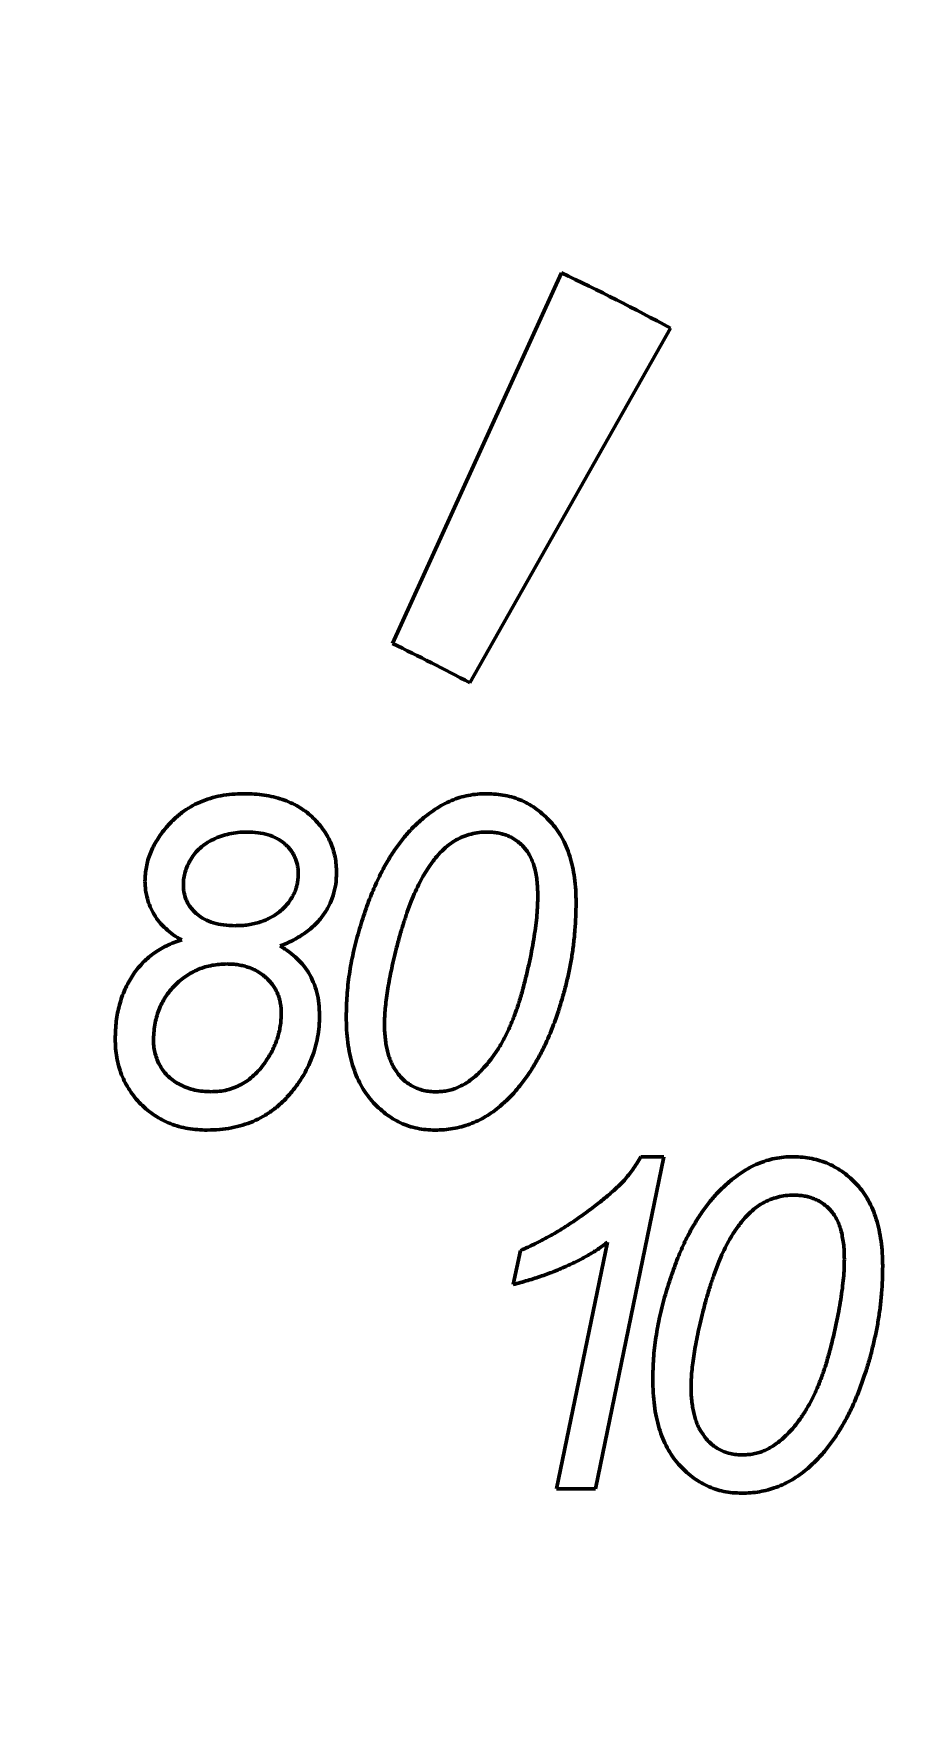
# Model space of a CAD drawing. Extents: x -188 to 653, y 38 to 632.
# Drawn here: x -60.4 to -52.62, y 440.62 to 455.86 of the extents above; entities that cross this region are included whole.
import ezdxf

# ---------------------------------------------------------------- set-up
doc = ezdxf.new("R2010")
doc.units = 0
doc.header["$LTSCALE"] = 5
doc.layers.get('Defpoints').update_dxf_attribs({"linetype": 'CONTINUOUS'})
doc.layers.add('1轮廓实线层', color=7, linetype='CONTINUOUS')
doc.layers.add('2细线层', color=3, linetype='CONTINUOUS')
doc.styles.add('PC_TEXTSTYLE', font='SIMKAI.TTF', dxfattribs={"width": 0.8})
doc.dimstyles.new('TH_GBDIM', dxfattribs={"dimtxt": 3.5, "dimasz": 2.5, "dimexe": 2, "dimexo": 0, "dimgap": 1.5, "dimtad": 1, "dimdec": 1, "dimzin": 0, "dimdsep": 46, "dimtxsty": 'PC_TEXTSTYLE', "dimcen": 2.5, "dimadec": 0, "dimazin": 0, "dimtfac": 0.714286, "dimtdec": 4, "dimtmove": 0, "dimatfit": 3, "dimfxl": 0, "dimtolj": 1, "dimtzin": 0, "dimarcsym": 0})

# ---------------------------------------------------------------- blocks, each defined once
blk = doc.blocks.new('*D13')
at = {"layer": '2细线层', "color": 0, "lineweight": -2}
for p, q in [((-156.574, 477.961), (-157.255, 477.961)), ((-156.755, 475.461), (-156.755, 403.009)), ((-51.415, 400.509), (-157.255, 400.509))]:
    blk.add_line(p, q, dxfattribs=at)
at = {"layer": '2细线层', "color": 0, "lineweight": 50}
for points in [[(-157.172, 475.461), (-156.339, 475.461), (-156.755, 477.961)], [(-157.172, 403.009), (-156.339, 403.009), (-156.755, 400.509)]]:
    blk.add_solid(points, dxfattribs=at)
at = {"layer": 'Defpoints', "color": 0, "lineweight": 50}
for p in [(-156.574, 477.961), (-156.755, 400.509), (-51.415, 400.509)]:
    blk.add_point(p, dxfattribs=at)
at = {"layer": '2细线层', "color": 0, "insert": (-160.005, 434.963), "char_height": 3.5, "attachment_point": 5, "rotation": 90}
blk.add_mtext('\\A1;109', dxfattribs=at)
blk = doc.blocks.new('*D15')
at = {"layer": '2细线层', "color": 0, "lineweight": -2}
for p, q in [((-154.415, 473.474), (-154.415, 388.119)), ((251.218, 470.851), (251.218, 388.119)), ((-151.915, 388.619), (248.718, 388.619))]:
    blk.add_line(p, q, dxfattribs=at)
at = {"layer": '2细线层', "color": 0, "lineweight": 50}
for points in [[(-151.915, 389.036), (-151.915, 388.203), (-154.415, 388.619)], [(248.718, 389.036), (248.718, 388.203), (251.218, 388.619)]]:
    blk.add_solid(points, dxfattribs=at)
at = {"layer": 'Defpoints', "color": 0, "lineweight": 50}
for p in [(-154.415, 473.474), (251.218, 470.851), (251.218, 388.619)]:
    blk.add_point(p, dxfattribs=at)
at = {"layer": '2细线层', "color": 0, "insert": (48.17, 391.869), "char_height": 3.5, "attachment_point": 5}
blk.add_mtext('\\A1;404', dxfattribs=at)

msp = doc.modelspace()

# ---------------------------------------------------------------- linework, layer by layer
at = {"layer": '1轮廓实线层', "lineweight": 50}
for p, q in [((-55.629, 453.706), (-57.155, 450.357)), ((-56.458, 450.002), (-54.645, 453.206)), ((-54.704, 445.72), (-55.321, 442.72)), ((-54.912, 445.72), (-54.704, 445.72)), ((-55.673, 442.72), (-55.212, 444.95)), ((-56.067, 444.566), (-55.999, 444.874)), ((-55.321, 442.72), (-55.673, 442.72))]:
    msp.add_line(p, q, dxfattribs=at)
for radius, start, end in [(23, 61.6647, 64.4151), (19.32, 61.8865, 64.2084)]:
    msp.add_arc((-65.561, 432.961), radius, start, end, dxfattribs=at)
for points, knots in [([(-59.199, 448.697), (-59.177, 448.721), (-59.134, 448.769), (-59.06, 448.831), (-58.981, 448.884), (-58.895, 448.926), (-58.804, 448.96), (-58.707, 448.983), (-58.605, 448.998), (-58.535, 448.999), (-58.499, 449)], [0, 0, 0, 0, 0.1239312, 0.2455584, 0.3653516, 0.4856089, 0.6080279, 0.7334785, 0.8635082, 1, 1, 1, 1]), ([(-58.499, 449), (-58.467, 449), (-58.406, 448.999), (-58.316, 448.988), (-58.231, 448.972), (-58.151, 448.95), (-58.077, 448.92), (-58.008, 448.885), (-57.943, 448.843), (-57.885, 448.794), (-57.834, 448.741), (-57.787, 448.685), (-57.749, 448.625), (-57.716, 448.563), (-57.692, 448.498), (-57.674, 448.43), (-57.664, 448.358), (-57.663, 448.31), (-57.662, 448.286)], [0, 0, 0, 0, 0.076971, 0.149991, 0.219415, 0.286164, 0.350632, 0.413566, 0.475417, 0.53695, 0.59755, 0.65603, 0.713022, 0.769424, 0.825672, 0.882476, 0.940525, 1, 1, 1, 1]), ([(-57.574, 446.989), (-57.573, 447.052), (-57.57, 447.179), (-57.548, 447.37), (-57.513, 447.563), (-57.471, 447.723), (-57.433, 447.849), (-57.403, 447.939), (-57.373, 448.025), (-57.341, 448.105), (-57.309, 448.181), (-57.276, 448.251), (-57.243, 448.317), (-57.198, 448.397), (-57.14, 448.487), (-57.069, 448.586), (-56.995, 448.671), (-56.921, 448.744), (-56.846, 448.806), (-56.772, 448.859), (-56.699, 448.903), (-56.625, 448.939), (-56.55, 448.967), (-56.471, 448.986), (-56.389, 448.998), (-56.332, 448.999), (-56.303, 449)], [0, 0, 0, 0, 0.072796, 0.146675, 0.221819, 0.298833, 0.336966, 0.37348, 0.408245, 0.441522, 0.472876, 0.502941, 0.53124, 0.558022, 0.608376, 0.654982, 0.698039, 0.737723, 0.774948, 0.809874, 0.842508, 0.873595, 0.904058, 0.934975, 0.966948, 1, 1, 1, 1]), ([(-56.303, 449), (-56.275, 448.999), (-56.22, 448.997), (-56.139, 448.986), (-56.061, 448.966), (-55.987, 448.939), (-55.917, 448.902), (-55.849, 448.859), (-55.786, 448.806), (-55.727, 448.747), (-55.672, 448.68), (-55.625, 448.606), (-55.586, 448.524), (-55.553, 448.435), (-55.528, 448.34), (-55.51, 448.237), (-55.499, 448.128), (-55.498, 448.053), (-55.498, 448.014)], [0, 0, 0, 0, 0.058745, 0.115879, 0.171275, 0.226309, 0.281041, 0.336488, 0.393368, 0.452042, 0.51193, 0.572968, 0.635943, 0.701574, 0.770088, 0.842433, 0.919078, 1, 1, 1, 1]), ([(-59.393, 448.209), (-59.392, 448.231), (-59.391, 448.274), (-59.381, 448.338), (-59.367, 448.402), (-59.345, 448.463), (-59.318, 448.524), (-59.284, 448.583), (-59.245, 448.641), (-59.214, 448.678), (-59.199, 448.697)], [0, 0, 0, 0, 0.122212, 0.242118, 0.363009, 0.485216, 0.608037, 0.733905, 0.865312, 1, 1, 1, 1]), ([(-58.474, 448.654), (-58.501, 448.653), (-58.553, 448.652), (-58.631, 448.638), (-58.706, 448.619), (-58.775, 448.589), (-58.839, 448.554), (-58.895, 448.511), (-58.943, 448.463), (-58.98, 448.408), (-59.01, 448.352), (-59.03, 448.295), (-59.044, 448.239), (-59.046, 448.202), (-59.046, 448.183)], [0, 0, 0, 0, 0.097885, 0.192508, 0.285601, 0.378134, 0.467624, 0.551955, 0.633463, 0.713604, 0.790933, 0.863853, 0.932693, 1, 1, 1, 1]), ([(-58.008, 448.277), (-58.008, 448.29), (-58.009, 448.317), (-58.015, 448.356), (-58.025, 448.393), (-58.039, 448.428), (-58.056, 448.462), (-58.077, 448.493), (-58.103, 448.523), (-58.142, 448.559), (-58.2, 448.599), (-58.281, 448.631), (-58.374, 448.651), (-58.439, 448.653), (-58.474, 448.654)], [0, 0, 0, 0, 0.060694, 0.119336, 0.175569, 0.231205, 0.286648, 0.34254, 0.400087, 0.45941, 0.58134, 0.708511, 0.847206, 1, 1, 1, 1]), ([(-56.301, 448.654), (-56.326, 448.653), (-56.374, 448.652), (-56.446, 448.637), (-56.516, 448.615), (-56.583, 448.583), (-56.648, 448.54), (-56.711, 448.484), (-56.773, 448.415), (-56.81, 448.363), (-56.829, 448.335)], [0, 0, 0, 0, 0.113865, 0.2268, 0.338478, 0.453092, 0.572233, 0.701614, 0.843457, 1, 1, 1, 1]), ([(-55.844, 448.075), (-55.844, 448.1), (-55.845, 448.148), (-55.85, 448.217), (-55.861, 448.28), (-55.873, 448.339), (-55.892, 448.391), (-55.913, 448.439), (-55.939, 448.481), (-55.969, 448.518), (-56.002, 448.551), (-56.037, 448.578), (-56.075, 448.602), (-56.115, 448.621), (-56.158, 448.635), (-56.204, 448.647), (-56.252, 448.652), (-56.284, 448.653), (-56.301, 448.654)], [0, 0, 0, 0, 0.088053, 0.170664, 0.246787, 0.31797, 0.38383, 0.445961, 0.504754, 0.56075, 0.614899, 0.66844, 0.72086, 0.773997, 0.827634, 0.882833, 0.940531, 1, 1, 1, 1]), ([(-56.829, 448.335), (-56.843, 448.314), (-56.873, 448.269), (-56.912, 448.195), (-56.951, 448.115), (-56.988, 448.026), (-57.024, 447.93), (-57.058, 447.826), (-57.092, 447.715), (-57.112, 447.637), (-57.123, 447.597)], [0, 0, 0, 0, 0.097178, 0.201004, 0.313872, 0.434053, 0.562776, 0.699272, 0.845597, 1, 1, 1, 1]), ([(-59.06, 447.679), (-59.086, 447.694), (-59.138, 447.724), (-59.206, 447.779), (-59.264, 447.839), (-59.311, 447.906), (-59.347, 447.978), (-59.373, 448.052), (-59.389, 448.13), (-59.392, 448.182), (-59.393, 448.209)], [0, 0, 0, 0, 0.138578, 0.270462, 0.396385, 0.52024, 0.641908, 0.760864, 0.879212, 1, 1, 1, 1]), ([(-59.046, 448.183), (-59.046, 448.17), (-59.046, 448.143), (-59.039, 448.103), (-59.03, 448.066), (-59.016, 448.031), (-58.999, 447.997), (-58.977, 447.967), (-58.952, 447.938), (-58.913, 447.901), (-58.855, 447.863), (-58.773, 447.83), (-58.68, 447.811), (-58.615, 447.809), (-58.581, 447.808)], [0, 0, 0, 0, 0.061622, 0.120299, 0.176566, 0.233066, 0.288131, 0.343829, 0.400736, 0.459441, 0.580448, 0.708523, 0.847114, 1, 1, 1, 1]), ([(-58.581, 447.808), (-58.56, 447.808), (-58.519, 447.809), (-58.46, 447.815), (-58.404, 447.826), (-58.35, 447.841), (-58.299, 447.86), (-58.252, 447.884), (-58.207, 447.91), (-58.167, 447.942), (-58.13, 447.977), (-58.097, 448.014), (-58.07, 448.053), (-58.047, 448.094), (-58.029, 448.137), (-58.018, 448.182), (-58.009, 448.228), (-58.008, 448.26), (-58.008, 448.277)], [0, 0, 0, 0, 0.075677, 0.147304, 0.216896, 0.283219, 0.34858, 0.411989, 0.474964, 0.537653, 0.599385, 0.658622, 0.716106, 0.772747, 0.828513, 0.884251, 0.941031, 1, 1, 1, 1]), ([(-57.662, 448.286), (-57.663, 448.251), (-57.666, 448.182), (-57.691, 448.081), (-57.729, 447.985), (-57.775, 447.912), (-57.819, 447.856), (-57.857, 447.816), (-57.899, 447.779), (-57.944, 447.743), (-57.995, 447.71), (-58.049, 447.679), (-58.108, 447.65), (-58.149, 447.633), (-58.17, 447.625)], [0, 0, 0, 0, 0.117661, 0.231991, 0.34632, 0.463477, 0.523508, 0.585035, 0.647588, 0.712468, 0.780174, 0.850266, 0.923851, 1, 1, 1, 1]), ([(-56.361, 446.492), (-56.34, 446.515), (-56.297, 446.561), (-56.239, 446.638), (-56.183, 446.722), (-56.134, 446.814), (-56.087, 446.913), (-56.045, 447.02), (-56.006, 447.134), (-55.973, 447.254), (-55.943, 447.375), (-55.916, 447.492), (-55.894, 447.603), (-55.876, 447.709), (-55.861, 447.808), (-55.851, 447.902), (-55.845, 447.991), (-55.844, 448.048), (-55.844, 448.075)], [0, 0, 0, 0, 0.054883, 0.111449, 0.170256, 0.232038, 0.296168, 0.364001, 0.434967, 0.50926, 0.583691, 0.654449, 0.72123, 0.784426, 0.843445, 0.899342, 0.951495, 1, 1, 1, 1]), ([(-55.498, 448.014), (-55.498, 447.973), (-55.499, 447.891), (-55.507, 447.768), (-55.519, 447.645), (-55.536, 447.523), (-55.559, 447.401), (-55.587, 447.279), (-55.619, 447.158), (-55.645, 447.077), (-55.657, 447.037)], [0, 0, 0, 0, 0.123994, 0.24761, 0.371568, 0.496174, 0.621067, 0.746351, 0.872797, 1, 1, 1, 1]), ([(-59.662, 446.785), (-59.661, 446.812), (-59.66, 446.866), (-59.653, 446.945), (-59.641, 447.021), (-59.623, 447.094), (-59.602, 447.164), (-59.575, 447.23), (-59.544, 447.295), (-59.507, 447.356), (-59.466, 447.413), (-59.421, 447.466), (-59.371, 447.514), (-59.317, 447.556), (-59.259, 447.594), (-59.197, 447.628), (-59.13, 447.657), (-59.084, 447.671), (-59.06, 447.679)], [0, 0, 0, 0, 0.070336, 0.13834, 0.204291, 0.268614, 0.331401, 0.393319, 0.454819, 0.515815, 0.57621, 0.636319, 0.695181, 0.754441, 0.8138, 0.874407, 0.936245, 1, 1, 1, 1]), ([(-58.17, 447.625), (-58.142, 447.606), (-58.088, 447.571), (-58.018, 447.511), (-57.959, 447.45), (-57.929, 447.406), (-57.915, 447.385)], [0, 0, 0, 0, 0.285082, 0.545877, 0.781817, 1, 1, 1, 1]), ([(-57.123, 447.597), (-57.131, 447.563), (-57.147, 447.497), (-57.169, 447.4), (-57.187, 447.308), (-57.202, 447.221), (-57.213, 447.138), (-57.222, 447.061), (-57.227, 446.99), (-57.228, 446.944), (-57.228, 446.921)], [0, 0, 0, 0, 0.1532287, 0.2986395, 0.4352543, 0.5641812, 0.6853726, 0.7981979, 0.9027038, 1, 1, 1, 1]), ([(-58.653, 447.462), (-58.676, 447.461), (-58.721, 447.46), (-58.786, 447.451), (-58.849, 447.436), (-58.91, 447.415), (-58.967, 447.387), (-59.023, 447.354), (-59.075, 447.314), (-59.124, 447.269), (-59.169, 447.219), (-59.208, 447.165), (-59.242, 447.107), (-59.269, 447.046), (-59.29, 446.981), (-59.305, 446.912), (-59.314, 446.84), (-59.315, 446.79), (-59.316, 446.765)], [0, 0, 0, 0, 0.063204, 0.124684, 0.184453, 0.243654, 0.303137, 0.362552, 0.423571, 0.485666, 0.548174, 0.610209, 0.671547, 0.733843, 0.796749, 0.861963, 0.929539, 1, 1, 1, 1]), ([(-58.162, 447.018), (-58.162, 447.033), (-58.163, 447.065), (-58.169, 447.11), (-58.181, 447.154), (-58.194, 447.196), (-58.214, 447.234), (-58.237, 447.271), (-58.266, 447.306), (-58.297, 447.338), (-58.332, 447.367), (-58.37, 447.393), (-58.411, 447.414), (-58.454, 447.431), (-58.5, 447.445), (-58.549, 447.455), (-58.6, 447.461), (-58.635, 447.461), (-58.653, 447.462)], [0, 0, 0, 0, 0.063879, 0.125783, 0.185717, 0.244714, 0.302498, 0.360967, 0.420118, 0.481221, 0.542538, 0.603684, 0.665445, 0.727381, 0.792278, 0.858163, 0.927279, 1, 1, 1, 1]), ([(-57.915, 447.385), (-57.899, 447.356), (-57.869, 447.299), (-57.838, 447.204), (-57.819, 447.103), (-57.817, 447.033), (-57.816, 446.997)], [0, 0, 0, 0, 0.239021, 0.483151, 0.735319, 1, 1, 1, 1]), ([(-57.816, 446.997), (-57.816, 446.964), (-57.818, 446.898), (-57.832, 446.801), (-57.853, 446.707), (-57.883, 446.615), (-57.923, 446.526), (-57.97, 446.439), (-58.027, 446.356), (-58.091, 446.276), (-58.163, 446.202), (-58.241, 446.138), (-58.326, 446.083), (-58.415, 446.038), (-58.511, 446.004), (-58.612, 445.98), (-58.719, 445.964), (-58.793, 445.963), (-58.83, 445.962)], [0, 0, 0, 0, 0.061743, 0.122129, 0.181625, 0.241088, 0.301158, 0.361869, 0.423919, 0.487876, 0.551735, 0.614304, 0.675841, 0.737332, 0.799751, 0.864015, 0.930444, 1, 1, 1, 1]), ([(-58.308, 446.572), (-58.297, 446.589), (-58.274, 446.623), (-58.243, 446.676), (-58.218, 446.731), (-58.198, 446.786), (-58.181, 446.843), (-58.17, 446.9), (-58.163, 446.958), (-58.162, 446.998), (-58.162, 447.018)], [0, 0, 0, 0, 0.1310023, 0.2584818, 0.384717, 0.5082528, 0.6302249, 0.7522491, 0.8752057, 1, 1, 1, 1]), ([(-56.771, 445.962), (-56.799, 445.962), (-56.853, 445.964), (-56.933, 445.976), (-57.01, 445.997), (-57.084, 446.026), (-57.154, 446.063), (-57.22, 446.109), (-57.283, 446.163), (-57.344, 446.224), (-57.398, 446.293), (-57.445, 446.371), (-57.486, 446.456), (-57.518, 446.548), (-57.544, 446.648), (-57.561, 446.755), (-57.573, 446.869), (-57.574, 446.948), (-57.574, 446.989)], [0, 0, 0, 0, 0.056673, 0.11143, 0.165353, 0.219124, 0.273071, 0.327675, 0.38413, 0.442716, 0.503186, 0.564664, 0.628321, 0.694867, 0.764802, 0.838837, 0.917114, 1, 1, 1, 1]), ([(-55.657, 447.037), (-55.673, 446.991), (-55.704, 446.9), (-55.759, 446.77), (-55.818, 446.65), (-55.881, 446.537), (-55.949, 446.434), (-56.021, 446.34), (-56.098, 446.254), (-56.154, 446.204), (-56.182, 446.179)], [0, 0, 0, 0, 0.144606, 0.282107, 0.414027, 0.540032, 0.660947, 0.777882, 0.890226, 1, 1, 1, 1]), ([(-58.83, 445.962), (-58.86, 445.962), (-58.918, 445.964), (-59.004, 445.975), (-59.086, 445.993), (-59.164, 446.019), (-59.237, 446.052), (-59.306, 446.093), (-59.371, 446.14), (-59.431, 446.196), (-59.485, 446.256), (-59.532, 446.32), (-59.572, 446.389), (-59.605, 446.461), (-59.631, 446.537), (-59.649, 446.617), (-59.66, 446.7), (-59.661, 446.756), (-59.662, 446.785)], [0, 0, 0, 0, 0.068335, 0.133927, 0.197848, 0.259726, 0.320633, 0.381228, 0.442547, 0.504815, 0.566808, 0.627757, 0.687725, 0.748027, 0.808603, 0.870634, 0.933954, 1, 1, 1, 1]), ([(-57.228, 446.921), (-57.228, 446.9), (-57.228, 446.859), (-57.223, 446.799), (-57.216, 446.742), (-57.206, 446.689), (-57.193, 446.639), (-57.176, 446.593), (-57.158, 446.55), (-57.142, 446.524), (-57.135, 446.511)], [0, 0, 0, 0, 0.149608, 0.291173, 0.424896, 0.551373, 0.672542, 0.786356, 0.89568, 1, 1, 1, 1]), ([(-59.316, 446.765), (-59.315, 446.746), (-59.314, 446.707), (-59.301, 446.65), (-59.283, 446.594), (-59.257, 446.54), (-59.223, 446.489), (-59.181, 446.443), (-59.13, 446.403), (-59.073, 446.369), (-59.01, 446.342), (-58.942, 446.322), (-58.869, 446.31), (-58.819, 446.309), (-58.794, 446.308)], [0, 0, 0, 0, 0.07447, 0.148718, 0.224615, 0.302176, 0.380337, 0.460333, 0.541828, 0.627602, 0.717064, 0.807462, 0.901525, 1, 1, 1, 1]), ([(-58.794, 446.308), (-58.77, 446.309), (-58.721, 446.31), (-58.651, 446.322), (-58.585, 446.344), (-58.522, 446.373), (-58.462, 446.41), (-58.407, 446.456), (-58.354, 446.51), (-58.324, 446.551), (-58.308, 446.572)], [0, 0, 0, 0, 0.127447, 0.250212, 0.370602, 0.490062, 0.610452, 0.734907, 0.863982, 1, 1, 1, 1]), ([(-57.135, 446.511), (-57.124, 446.495), (-57.102, 446.464), (-57.065, 446.422), (-57.023, 446.386), (-56.977, 446.358), (-56.928, 446.335), (-56.875, 446.319), (-56.818, 446.309), (-56.779, 446.308), (-56.758, 446.308)], [0, 0, 0, 0, 0.129724, 0.253993, 0.375613, 0.494185, 0.613481, 0.736793, 0.864531, 1, 1, 1, 1]), ([(-56.758, 446.308), (-56.74, 446.308), (-56.705, 446.31), (-56.652, 446.318), (-56.6, 446.333), (-56.549, 446.353), (-56.5, 446.38), (-56.452, 446.411), (-56.405, 446.449), (-56.376, 446.478), (-56.361, 446.492)], [0, 0, 0, 0, 0.1202841, 0.2378733, 0.3570195, 0.4779459, 0.6003214, 0.7283783, 0.8602982, 1, 1, 1, 1]), ([(-56.182, 446.179), (-56.204, 446.161), (-56.246, 446.127), (-56.315, 446.083), (-56.385, 446.045), (-56.458, 446.015), (-56.533, 445.991), (-56.61, 445.974), (-56.69, 445.964), (-56.744, 445.962), (-56.771, 445.962)], [0, 0, 0, 0, 0.12958, 0.255695, 0.379827, 0.502923, 0.624782, 0.747615, 0.872381, 1, 1, 1, 1]), ([(-55.061, 445.51), (-55.048, 445.525), (-55.021, 445.556), (-54.984, 445.607), (-54.947, 445.661), (-54.924, 445.7), (-54.912, 445.72)], [0, 0, 0, 0, 0.232396, 0.4764, 0.730985, 1, 1, 1, 1]), ([(-54.804, 443.709), (-54.803, 443.772), (-54.8, 443.899), (-54.778, 444.091), (-54.742, 444.284), (-54.701, 444.443), (-54.663, 444.569), (-54.632, 444.659), (-54.603, 444.745), (-54.57, 444.825), (-54.539, 444.901), (-54.506, 444.971), (-54.472, 445.037), (-54.427, 445.117), (-54.369, 445.207), (-54.298, 445.306), (-54.225, 445.391), (-54.15, 445.464), (-54.075, 445.526), (-54.002, 445.579), (-53.928, 445.623), (-53.855, 445.659), (-53.779, 445.687), (-53.701, 445.706), (-53.618, 445.719), (-53.562, 445.72), (-53.533, 445.72)], [0, 0, 0, 0, 0.072796, 0.146675, 0.221819, 0.298833, 0.336966, 0.37348, 0.408245, 0.441522, 0.472876, 0.502941, 0.53124, 0.558022, 0.608376, 0.654982, 0.698039, 0.737723, 0.774948, 0.809874, 0.842508, 0.873595, 0.904058, 0.934975, 0.966948, 1, 1, 1, 1]), ([(-53.533, 445.72), (-53.505, 445.719), (-53.45, 445.718), (-53.368, 445.706), (-53.291, 445.686), (-53.216, 445.659), (-53.146, 445.622), (-53.079, 445.579), (-53.016, 445.526), (-52.956, 445.467), (-52.902, 445.401), (-52.855, 445.326), (-52.815, 445.244), (-52.783, 445.156), (-52.758, 445.06), (-52.74, 444.958), (-52.729, 444.848), (-52.728, 444.773), (-52.727, 444.734)], [0, 0, 0, 0, 0.058745, 0.115879, 0.171275, 0.226309, 0.281041, 0.336488, 0.393368, 0.452042, 0.51193, 0.572968, 0.635943, 0.701574, 0.770088, 0.842433, 0.919078, 1, 1, 1, 1]), ([(-55.999, 444.874), (-55.953, 444.895), (-55.861, 444.936), (-55.725, 445.009), (-55.59, 445.089), (-55.481, 445.164), (-55.395, 445.225), (-55.335, 445.27), (-55.279, 445.314), (-55.227, 445.356), (-55.18, 445.396), (-55.136, 445.435), (-55.097, 445.473), (-55.073, 445.498), (-55.061, 445.51)], [0, 0, 0, 0, 0.131943, 0.266932, 0.404632, 0.545974, 0.615518, 0.681884, 0.74393, 0.802428, 0.857417, 0.908588, 0.955976, 1, 1, 1, 1]), ([(-53.531, 445.374), (-53.555, 445.373), (-53.604, 445.372), (-53.675, 445.357), (-53.745, 445.335), (-53.812, 445.303), (-53.878, 445.26), (-53.94, 445.204), (-54.002, 445.135), (-54.039, 445.083), (-54.059, 445.056)], [0, 0, 0, 0, 0.113865, 0.2268, 0.338478, 0.453092, 0.572233, 0.701614, 0.843457, 1, 1, 1, 1]), ([(-53.073, 444.795), (-53.074, 444.82), (-53.074, 444.868), (-53.08, 444.937), (-53.091, 445), (-53.103, 445.059), (-53.121, 445.111), (-53.143, 445.159), (-53.169, 445.202), (-53.198, 445.238), (-53.231, 445.271), (-53.267, 445.298), (-53.304, 445.322), (-53.345, 445.341), (-53.388, 445.355), (-53.433, 445.367), (-53.481, 445.372), (-53.514, 445.374), (-53.531, 445.374)], [0, 0, 0, 0, 0.088053, 0.170664, 0.246787, 0.31797, 0.38383, 0.445961, 0.504754, 0.56075, 0.614899, 0.66844, 0.72086, 0.773997, 0.827634, 0.882833, 0.940531, 1, 1, 1, 1]), ([(-55.212, 444.95), (-55.238, 444.93), (-55.292, 444.889), (-55.38, 444.835), (-55.476, 444.782), (-55.579, 444.733), (-55.69, 444.686), (-55.809, 444.643), (-55.935, 444.602), (-56.023, 444.578), (-56.067, 444.566)], [0, 0, 0, 0, 0.1047949, 0.2146535, 0.3294777, 0.4507811, 0.578007, 0.7121303, 0.8526519, 1, 1, 1, 1]), ([(-54.059, 445.056), (-54.073, 445.034), (-54.102, 444.989), (-54.142, 444.915), (-54.181, 444.835), (-54.218, 444.746), (-54.254, 444.65), (-54.288, 444.546), (-54.322, 444.435), (-54.342, 444.357), (-54.352, 444.318)], [0, 0, 0, 0, 0.097178, 0.201004, 0.313872, 0.434053, 0.562776, 0.699272, 0.845597, 1, 1, 1, 1]), ([(-53.591, 443.212), (-53.569, 443.235), (-53.526, 443.281), (-53.468, 443.358), (-53.413, 443.442), (-53.363, 443.534), (-53.317, 443.633), (-53.274, 443.74), (-53.236, 443.855), (-53.203, 443.974), (-53.172, 444.095), (-53.146, 444.212), (-53.123, 444.323), (-53.106, 444.429), (-53.091, 444.529), (-53.081, 444.623), (-53.074, 444.711), (-53.074, 444.768), (-53.073, 444.795)], [0, 0, 0, 0, 0.054883, 0.111449, 0.170256, 0.232038, 0.296168, 0.364001, 0.434967, 0.50926, 0.583691, 0.654449, 0.72123, 0.784426, 0.843445, 0.899342, 0.951495, 1, 1, 1, 1]), ([(-52.727, 444.734), (-52.727, 444.693), (-52.728, 444.611), (-52.737, 444.488), (-52.748, 444.365), (-52.766, 444.243), (-52.789, 444.121), (-52.817, 443.999), (-52.849, 443.878), (-52.874, 443.798), (-52.887, 443.758)], [0, 0, 0, 0, 0.123994, 0.24761, 0.371568, 0.496174, 0.621067, 0.746351, 0.872797, 1, 1, 1, 1]), ([(-54.352, 444.318), (-54.36, 444.284), (-54.377, 444.217), (-54.398, 444.12), (-54.416, 444.028), (-54.432, 443.941), (-54.443, 443.859), (-54.452, 443.782), (-54.457, 443.71), (-54.457, 443.664), (-54.458, 443.642)], [0, 0, 0, 0, 0.1532287, 0.2986395, 0.4352543, 0.5641812, 0.6853726, 0.7981979, 0.9027038, 1, 1, 1, 1]), ([(-52.887, 443.758), (-52.903, 443.711), (-52.934, 443.62), (-52.988, 443.491), (-53.047, 443.37), (-53.11, 443.258), (-53.178, 443.154), (-53.251, 443.06), (-53.328, 442.974), (-53.384, 442.924), (-53.412, 442.899)], [0, 0, 0, 0, 0.144606, 0.282107, 0.414027, 0.540032, 0.660947, 0.777882, 0.890226, 1, 1, 1, 1]), ([(-54.001, 442.682), (-54.028, 442.683), (-54.083, 442.684), (-54.163, 442.697), (-54.239, 442.717), (-54.313, 442.746), (-54.383, 442.784), (-54.45, 442.829), (-54.513, 442.883), (-54.573, 442.944), (-54.628, 443.013), (-54.675, 443.091), (-54.716, 443.176), (-54.747, 443.268), (-54.774, 443.368), (-54.791, 443.475), (-54.802, 443.59), (-54.803, 443.668), (-54.804, 443.709)], [0, 0, 0, 0, 0.056673, 0.11143, 0.165353, 0.219124, 0.273071, 0.327675, 0.38413, 0.442716, 0.503186, 0.564664, 0.628321, 0.694867, 0.764802, 0.838837, 0.917114, 1, 1, 1, 1]), ([(-54.458, 443.642), (-54.458, 443.62), (-54.458, 443.579), (-54.452, 443.519), (-54.445, 443.462), (-54.435, 443.409), (-54.422, 443.359), (-54.406, 443.313), (-54.388, 443.27), (-54.372, 443.244), (-54.364, 443.232)], [0, 0, 0, 0, 0.149608, 0.291173, 0.424896, 0.551373, 0.672542, 0.786356, 0.89568, 1, 1, 1, 1]), ([(-54.364, 443.232), (-54.353, 443.216), (-54.332, 443.184), (-54.294, 443.142), (-54.253, 443.106), (-54.207, 443.078), (-54.158, 443.055), (-54.105, 443.039), (-54.048, 443.029), (-54.008, 443.028), (-53.988, 443.028)], [0, 0, 0, 0, 0.129724, 0.253993, 0.375613, 0.494185, 0.613481, 0.736793, 0.864531, 1, 1, 1, 1]), ([(-53.988, 443.028), (-53.97, 443.029), (-53.934, 443.03), (-53.881, 443.038), (-53.829, 443.053), (-53.779, 443.073), (-53.729, 443.1), (-53.682, 443.132), (-53.635, 443.169), (-53.606, 443.198), (-53.591, 443.212)], [0, 0, 0, 0, 0.1202841, 0.2378733, 0.3570195, 0.4779459, 0.6003214, 0.7283783, 0.8602982, 1, 1, 1, 1]), ([(-53.412, 442.899), (-53.433, 442.881), (-53.476, 442.847), (-53.544, 442.803), (-53.615, 442.766), (-53.687, 442.735), (-53.762, 442.711), (-53.84, 442.694), (-53.919, 442.684), (-53.973, 442.683), (-54.001, 442.682)], [0, 0, 0, 0, 0.12958, 0.255695, 0.379827, 0.502923, 0.624782, 0.747615, 0.872381, 1, 1, 1, 1])]:
    msp.add_open_spline(points, degree=3, knots=knots, dxfattribs=at)

# ---------------------------------------------------------------- dimensions: what is measured, and where the dimension line sits
at = {"layer": '2细线层'}
dim = msp.add_linear_dim(base=(-156.755, 400.509), p1=(-156.574, 477.961), p2=(-51.415, 400.509), angle=90, text='109', dimstyle='TH_GBDIM', override={"dimexe": 0.5, "dimtxsty": 'Standard', "dimcen": 0.09}, dxfattribs=at)
dim.commit()
dim.dimension.update_dxf_attribs({"geometry": '*D13', "text_midpoint": (-156.755, 434.963), "dimtype": 160})
dim = msp.add_linear_dim(base=(251.218, 388.619), p1=(-154.415, 473.474), p2=(251.218, 470.851), text='404', dimstyle='TH_GBDIM', override={"dimexe": 0.5, "dimtxsty": 'Standard', "dimcen": 0.09}, dxfattribs=at)
dim.commit()
dim.dimension.update_dxf_attribs({"geometry": '*D15', "text_midpoint": (48.17, 388.619), "dimtype": 160})

doc.saveas('drawing.dxf')
